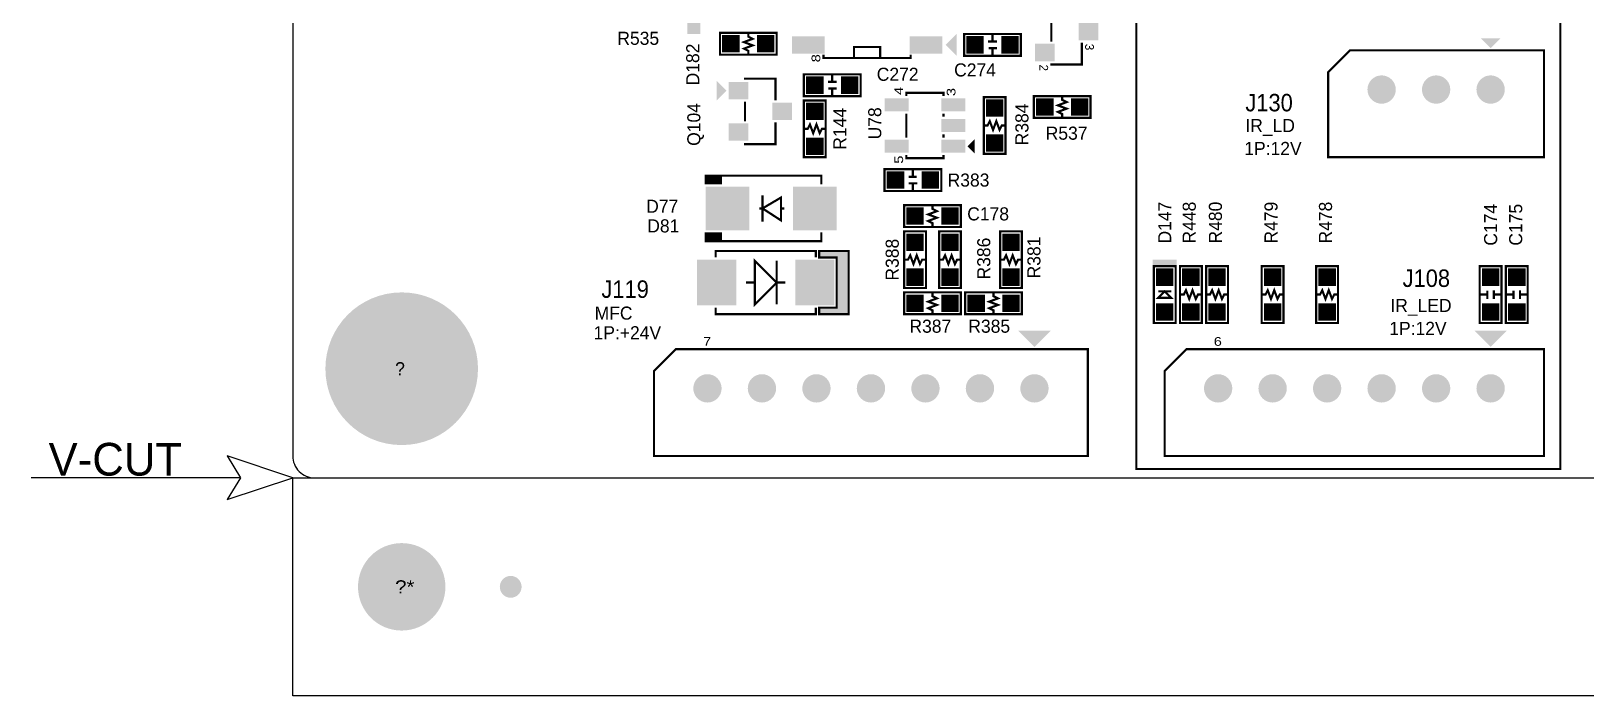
# Model space of a CAD drawing. Extents: x -12 to 180, y -10 to 160.
# Drawn here: x -12 to 59.3, y -10 to 20.5 of the extents above; entities that cross this region are included whole.
import ezdxf
from ezdxf.enums import TextEntityAlignment as Align

# ---------------------------------------------------------------- set-up
doc = ezdxf.new("R2010")
doc.units = 0
for name, color, linetype in [('BG_OUTLINE', 7, 'CONTINUOUS'), ('BG_SILKSCREEN_TOP', 40, 'CONTINUOUS'), ('PG_SILKSCREEN_TOP', 40, 'CONTINUOUS'), ('PIN_TOP', 5, 'CONTINUOUS'), ('RD_SILKSCREEN_TOP', 40, 'CONTINUOUS')]:
    doc.layers.add(name, color=color, linetype=linetype)

msp = doc.modelspace()

# ---------------------------------------------------------------- hatches: boundary and pattern name
at = {"layer": 'PG_SILKSCREEN_TOP'}
for points in [[(29.95, 19.85), (30.45, 19.35), (30.45, 20.35)], [(54.95, 19.7), (54.5, 20.15), (55.4, 20.15)], [(19.9, 17.75), (19.6, 18.05), (19.55, 18.1), (19.45, 18.2), (19.45, 17.3), (19.55, 17.4), (19.6, 17.45)], [(30.95, 15.2), (31.275, 14.875), (31.275, 15.525)], [(19.65, 13.9), (19.65, 13.45), (19.15, 13.45), (18.9, 13.45), (18.9, 13.9), (19.15, 13.9)], [(19.65, 10.8), (19.65, 11.25), (19.15, 11.25), (18.9, 11.25), (18.9, 10.8), (19.15, 10.8)], [(24.15, 10.35), (24.15, 10.1), (24.75, 10.1), (24.95, 10.1), (24.95, 7.8), (24.75, 7.8), (24.15, 7.8), (24.15, 7.55), (24.15, 7.5), (25.5, 7.5), (25.5, 7.55), (25.5, 10.35), (25.5, 10.4), (24.15, 10.4)], [(39.45, 9.7), (39.45, 10), (40.55, 10), (40.55, 9.7), (40.55, 9.65), (39.45, 9.65)], [(34.025, 6), (34.775, 6.75), (33.275, 6.75)], [(54.95, 6), (55.7, 6.75), (54.2, 6.75)]]:
    msp.add_hatch(color=256, dxfattribs=at).paths.add_polyline_path(points, flags=0)
at = {"layer": 'PIN_TOP'}
for points in [[(18.1, 21.35), (18.7, 21.35), (18.7, 20.35), (18.1, 20.35)], [(36.05, 20.85), (36.95, 20.85), (36.95, 20.05), (36.05, 20.05)], [(19.7, 20.3), (20.5, 20.3), (20.5, 19.5), (19.7, 19.5)], [(21.3, 20.3), (22.1, 20.3), (22.1, 19.5), (21.3, 19.5)], [(22.9, 20.245), (24.4, 20.245), (24.4, 19.445), (22.9, 19.445)], [(28.3, 20.245), (29.8, 20.245), (29.8, 19.445), (28.3, 19.445)], [(30.9, 20.25), (31.7, 20.25), (31.7, 19.45), (30.9, 19.45)], [(32.5, 20.25), (33.3, 20.25), (33.3, 19.45), (32.5, 19.45)], [(34.05, 19.9), (34.95, 19.9), (34.95, 19.1), (34.05, 19.1)], [(20, 18.15), (20.9, 18.15), (20.9, 17.35), (20, 17.35)], [(23.55, 18.4), (24.35, 18.4), (24.35, 17.6), (23.55, 17.6)], [(25.15, 18.4), (25.95, 18.4), (25.95, 17.6), (25.15, 17.6)], [(50.6, 17.8, 1), (49.3, 17.8, 1)], [(53.1, 17.8, 1), (51.8, 17.8, 1)], [(55.6, 17.8, 1), (54.3, 17.8, 1)], [(22, 17.2), (22.9, 17.2), (22.9, 16.4), (22, 16.4)], [(23.55, 17.2), (24.35, 17.2), (24.35, 16.4), (23.55, 16.4)], [(27.15, 17.4), (28.25, 17.4), (28.25, 16.8), (27.15, 16.8)], [(29.75, 17.4), (30.85, 17.4), (30.85, 16.8), (29.75, 16.8)], [(31.8, 17.35), (32.6, 17.35), (32.6, 16.55), (31.8, 16.55)], [(34.1, 17.4), (34.9, 17.4), (34.9, 16.6), (34.1, 16.6)], [(35.7, 17.4), (36.5, 17.4), (36.5, 16.6), (35.7, 16.6)], [(29.75, 16.45), (30.85, 16.45), (30.85, 15.85), (29.75, 15.85)], [(20, 16.25), (20.9, 16.25), (20.9, 15.45), (20, 15.45)], [(31.8, 15.75), (32.6, 15.75), (32.6, 14.95), (31.8, 14.95)], [(23.55, 15.6), (24.35, 15.6), (24.35, 14.8), (23.55, 14.8)], [(27.15, 15.5), (28.25, 15.5), (28.25, 14.9), (27.15, 14.9)], [(29.75, 15.5), (30.85, 15.5), (30.85, 14.9), (29.75, 14.9)], [(27.25, 14.05), (28.05, 14.05), (28.05, 13.25), (27.25, 13.25)], [(28.85, 14.05), (29.65, 14.05), (29.65, 13.25), (28.85, 13.25)], [(18.95, 13.35), (20.95, 13.35), (20.95, 11.35), (18.95, 11.35)], [(22.95, 13.35), (24.95, 13.35), (24.95, 11.35), (22.95, 11.35)], [(28.15, 12.4), (28.95, 12.4), (28.95, 11.6), (28.15, 11.6)], [(29.75, 12.4), (30.55, 12.4), (30.55, 11.6), (29.75, 11.6)], [(28.15, 11.2), (28.95, 11.2), (28.95, 10.4), (28.15, 10.4)], [(29.75, 11.2), (30.55, 11.2), (30.55, 10.4), (29.75, 10.4)], [(32.55, 11.2), (33.35, 11.2), (33.35, 10.4), (32.55, 10.4)], [(18.55, 10), (20.35, 10), (20.35, 7.9), (18.55, 7.9)], [(23.05, 10), (24.85, 10), (24.85, 7.9), (23.05, 7.9)], [(28.15, 9.6), (28.95, 9.6), (28.95, 8.8), (28.15, 8.8)], [(29.75, 9.6), (30.55, 9.6), (30.55, 8.8), (29.75, 8.8)], [(32.55, 9.6), (33.35, 9.6), (33.35, 8.8), (32.55, 8.8)], [(39.6, 9.6), (40.4, 9.6), (40.4, 8.8), (39.6, 8.8)], [(40.8, 9.6), (41.6, 9.6), (41.6, 8.8), (40.8, 8.8)], [(42, 9.6), (42.8, 9.6), (42.8, 8.8), (42, 8.8)], [(44.55, 9.6), (45.35, 9.6), (45.35, 8.8), (44.55, 8.8)], [(47.05, 9.6), (47.85, 9.6), (47.85, 8.8), (47.05, 8.8)], [(54.55, 9.6), (55.35, 9.6), (55.35, 8.8), (54.55, 8.8)], [(55.75, 9.6), (56.55, 9.6), (56.55, 8.8), (55.75, 8.8)], [(8.5, 5, 1), (1.5, 5, 1)], [(28.15, 8.4), (28.95, 8.4), (28.95, 7.6), (28.15, 7.6)], [(29.75, 8.4), (30.55, 8.4), (30.55, 7.6), (29.75, 7.6)], [(30.95, 8.4), (31.75, 8.4), (31.75, 7.6), (30.95, 7.6)], [(32.55, 8.4), (33.35, 8.4), (33.35, 7.6), (32.55, 7.6)], [(39.6, 8), (40.4, 8), (40.4, 7.2), (39.6, 7.2)], [(40.8, 8), (41.6, 8), (41.6, 7.2), (40.8, 7.2)], [(42, 8), (42.8, 8), (42.8, 7.2), (42, 7.2)], [(44.55, 8), (45.35, 8), (45.35, 7.2), (44.55, 7.2)], [(47.05, 8), (47.85, 8), (47.85, 7.2), (47.05, 7.2)], [(54.55, 8), (55.35, 8), (55.35, 7.2), (54.55, 7.2)], [(55.75, 8), (56.55, 8), (56.55, 7.2), (55.75, 7.2)], [(19.675, 4.1, 1), (18.375, 4.1, 1)], [(22.175, 4.1, 1), (20.875, 4.1, 1)], [(24.675, 4.1, 1), (23.375, 4.1, 1)], [(27.175, 4.1, 1), (25.875, 4.1, 1)], [(29.675, 4.1, 1), (28.375, 4.1, 1)], [(32.175, 4.1, 1), (30.875, 4.1, 1)], [(34.675, 4.1, 1), (33.375, 4.1, 1)], [(43.1, 4.1, 1), (41.8, 4.1, 1)], [(45.6, 4.1, 1), (44.3, 4.1, 1)], [(48.1, 4.1, 1), (46.8, 4.1, 1)], [(50.6, 4.1, 1), (49.3, 4.1, 1)], [(53.1, 4.1, 1), (51.8, 4.1, 1)], [(55.6, 4.1, 1), (54.3, 4.1, 1)], [(7.005, -5, 1), (2.995, -5, 1)], [(10.5, -5, 1), (9.5, -5, 1)]]:
    msp.add_hatch(color=256, dxfattribs=at).paths.add_polyline_path(points, flags=0)

# ---------------------------------------------------------------- linework, layer by layer
at = {"layer": 'BG_OUTLINE'}
msp.add_lwpolyline([(180, 15), (180, 149, 0.414214), (179, 150), (1, 150, 0.414214), (0, 149), (0, 1, 0.414214), (1, 0), (179, 0, 0.414214), (180, 1), (180, 149)], format="xyb", dxfattribs=at)
for points in [[(0, 0), (-3, 1), (-2.4, 0), (-3, -1), (0, 0)], [(-2.4, 0), (-12, 0)], [(180, 0), (180, -10), (0, -10), (0, 0), (180, 0)]]:
    msp.add_lwpolyline(points, dxfattribs=at)
at = {"layer": 'PG_SILKSCREEN_TOP', "const_width": 0.1}
for points in [[(58.15, 37.4), (58.15, 0.4), (38.7, 0.4), (38.7, 26.15), (40.95, 26.15), (40.95, 37.4), (58.15, 37.4)], [(34.8, 20.9), (34.8, 20)], [(22.2, 19.4), (22.2, 20.4), (19.6, 20.4), (19.6, 19.4), (22.2, 19.4)], [(20.9, 20.4), (20.9, 20.225), (21.1, 20.125), (20.7, 19.975), (21.1, 19.825), (20.7, 19.675), (20.9, 19.575), (20.9, 19.4)], [(30.8, 20.35), (30.8, 19.35), (33.4, 19.35), (33.4, 20.35), (30.8, 20.35)], [(31.9, 20), (32.3, 20)], [(32.1, 20), (32.1, 20.35)], [(36.2, 19.95), (36.2, 18.95), (34.8, 18.95), (34.8, 19)], [(24.35, 19.4), (24.35, 19.25), (28.35, 19.25), (28.35, 19.4)], [(25.75, 19.25), (25.75, 19.75), (26.95, 19.75), (26.95, 19.25)], [(31.925, 19.7), (32.3, 19.7)], [(32.1, 19.35), (32.1, 19.7)], [(47.5, 14.7), (57.4, 14.7), (57.4, 19.6), (48.5, 19.6), (47.5, 18.6), (47.5, 14.7)], [(23.45, 18.5), (23.45, 17.5), (26.05, 17.5), (26.05, 18.5), (23.45, 18.5)], [(24.75, 18.15), (24.75, 18.5)], [(22.15, 17.3), (22.15, 18.3), (20.75, 18.3), (20.75, 18.25)], [(24.55, 18.15), (24.95, 18.15)], [(24.575, 17.85), (24.95, 17.85)], [(24.75, 17.5), (24.75, 17.85)], [(20.75, 17.25), (20.75, 16.35)], [(24.45, 17.3), (23.45, 17.3), (23.45, 14.7), (24.45, 14.7), (24.45, 17.3)], [(28.15, 17.5), (28.15, 17.65), (29.85, 17.65), (29.85, 17.5)], [(32.7, 17.45), (31.7, 17.45), (31.7, 14.85), (32.7, 14.85), (32.7, 17.45)], [(36.6, 16.5), (36.6, 17.5), (34, 17.5), (34, 16.5), (36.6, 16.5)], [(35.3, 17.5), (35.3, 17.325), (35.5, 17.225), (35.1, 17.075), (35.5, 16.925), (35.1, 16.775), (35.3, 16.675), (35.3, 16.5)], [(28.15, 15.6), (28.15, 16.7)], [(29.85, 16.7), (29.85, 16.55)], [(31.7, 16.15), (31.875, 16.15), (31.975, 16.35), (32.125, 15.95), (32.275, 16.35), (32.425, 15.95), (32.525, 16.15), (32.7, 16.15)], [(22.15, 16.3), (22.15, 15.3), (20.75, 15.3), (20.75, 15.35)], [(23.45, 16), (23.625, 16), (23.725, 16.2), (23.875, 15.8), (24.025, 16.2), (24.175, 15.8), (24.275, 16), (24.45, 16)], [(29.85, 15.75), (29.85, 15.6)], [(29.85, 14.8), (29.85, 14.65), (28.15, 14.65), (28.15, 14.8)], [(19.65, 13.45), (19.65, 13.85), (24.25, 13.85), (24.25, 13.45)], [(29.75, 13.15), (29.75, 14.15), (27.15, 14.15), (27.15, 13.15), (29.75, 13.15)], [(28.625, 13.8), (28.25, 13.8)], [(28.45, 14.15), (28.45, 13.8)], [(21.55, 12.35), (22.4, 11.8), (22.4, 12.85), (21.55, 12.35), (21.4, 12.35)], [(21.55, 12.95), (21.55, 11.75)], [(28.65, 13.5), (28.25, 13.5)], [(28.45, 13.5), (28.45, 13.15)], [(22.4, 12.35), (22.55, 12.35)], [(28.05, 12.5), (28.05, 11.5), (30.65, 11.5), (30.65, 12.5), (28.05, 12.5)], [(29.35, 11.5), (29.35, 11.675), (29.15, 11.775), (29.55, 11.925), (29.15, 12.075), (29.55, 12.225), (29.35, 12.325), (29.35, 12.5)], [(24.25, 11.25), (24.25, 10.85), (19.65, 10.85), (19.65, 11.25)], [(28.05, 8.7), (29.05, 8.7), (29.05, 11.3), (28.05, 11.3), (28.05, 8.7)], [(29.65, 8.7), (30.65, 8.7), (30.65, 11.3), (29.65, 11.3), (29.65, 8.7)], [(32.45, 8.7), (33.45, 8.7), (33.45, 11.3), (32.45, 11.3), (32.45, 8.7)], [(19.4, 10.1), (19.4, 10.4), (24, 10.4), (24, 10.1)], [(21.2, 9.95), (21.2, 7.95), (22.2, 8.95), (21.2, 9.95)], [(22.2, 9.95), (22.2, 7.95)], [(24.15, 7.5), (25.5, 7.5), (25.5, 10.4), (24.15, 10.4), (24.15, 10.1), (24.95, 10.1), (24.95, 7.8), (24.15, 7.8), (24.15, 7.5)], [(29.05, 10), (28.875, 10), (28.775, 9.8), (28.625, 10.2), (28.475, 9.8), (28.325, 10.2), (28.225, 10), (28.05, 10)], [(30.65, 10), (30.475, 10), (30.375, 9.8), (30.225, 10.2), (30.075, 9.8), (29.925, 10.2), (29.825, 10), (29.65, 10)], [(33.45, 10), (33.275, 10), (33.175, 9.8), (33.025, 10.2), (32.875, 9.8), (32.725, 10.2), (32.625, 10), (32.45, 10)], [(39.5, 7.1), (40.5, 7.1), (40.5, 9.7), (39.5, 9.7), (39.5, 7.1)], [(41.7, 9.7), (40.7, 9.7), (40.7, 7.1), (41.7, 7.1), (41.7, 9.7)], [(42.9, 9.7), (41.9, 9.7), (41.9, 7.1), (42.9, 7.1), (42.9, 9.7)], [(45.45, 9.7), (44.45, 9.7), (44.45, 7.1), (45.45, 7.1), (45.45, 9.7)], [(47.95, 9.7), (46.95, 9.7), (46.95, 7.1), (47.95, 7.1), (47.95, 9.7)], [(55.45, 9.7), (54.45, 9.7), (54.45, 7.1), (55.45, 7.1), (55.45, 9.7)], [(56.65, 9.7), (55.65, 9.7), (55.65, 7.1), (56.65, 7.1), (56.65, 9.7)], [(21.2, 8.95), (20.8, 8.95)], [(22.2, 8.95), (22.6, 8.95)], [(40.3, 8.25), (39.7, 8.25), (40, 8.55), (40.3, 8.25)], [(40.3, 8.55), (39.7, 8.55)], [(40.7, 8.4), (40.875, 8.4), (40.975, 8.6), (41.125, 8.2), (41.275, 8.6), (41.425, 8.2), (41.525, 8.4), (41.7, 8.4)], [(41.9, 8.4), (42.075, 8.4), (42.175, 8.6), (42.325, 8.2), (42.475, 8.6), (42.625, 8.2), (42.725, 8.4), (42.9, 8.4)], [(44.45, 8.4), (44.625, 8.4), (44.725, 8.6), (44.875, 8.2), (45.025, 8.6), (45.175, 8.2), (45.275, 8.4), (45.45, 8.4)], [(46.95, 8.4), (47.125, 8.4), (47.225, 8.6), (47.375, 8.2), (47.525, 8.6), (47.675, 8.2), (47.775, 8.4), (47.95, 8.4)], [(54.8, 8.575), (54.8, 8.2)], [(55.1, 8.6), (55.1, 8.2)], [(56, 8.575), (56, 8.2)], [(56.3, 8.6), (56.3, 8.2)], [(24, 7.8), (24, 7.5), (19.4, 7.5), (19.4, 7.8)], [(28.05, 8.5), (28.05, 7.5), (30.65, 7.5), (30.65, 8.5), (28.05, 8.5)], [(29.35, 7.5), (29.35, 7.675), (29.15, 7.775), (29.55, 7.925), (29.15, 8.075), (29.55, 8.225), (29.35, 8.325), (29.35, 8.5)], [(30.85, 8.5), (30.85, 7.5), (33.45, 7.5), (33.45, 8.5), (30.85, 8.5)], [(32.15, 7.5), (32.15, 7.675), (31.95, 7.775), (32.35, 7.925), (31.95, 8.075), (32.35, 8.225), (32.15, 8.325), (32.15, 8.5)], [(54.45, 8.4), (54.8, 8.4)], [(55.1, 8.4), (55.45, 8.4)], [(55.65, 8.4), (56, 8.4)], [(56.3, 8.4), (56.65, 8.4)], [(16.575, 1), (36.475, 1), (36.475, 5.9), (17.575, 5.9), (16.575, 4.9), (16.575, 1)], [(40, 1), (57.4, 1), (57.4, 5.9), (41, 5.9), (40, 4.9), (40, 1)]]:
    msp.add_lwpolyline(points, dxfattribs=at)

# ---------------------------------------------------------------- texts
at = {"layer": 'BG_OUTLINE'}
msp.add_text('V-CUT', height=1.5, dxfattribs=at).set_placement((-11.2, 0.1))
at = {"layer": 'BG_SILKSCREEN_TOP'}
for s, p in [('IR_LD', (43.7, 15.85)), ('1P:12V', (43.65, 14.8)), ('MFC', (13.85, 7.25)), ('IR_LED', (50.35, 7.6)), ('1P:12V', (50.3, 6.55)), ('1P:+24V', (13.8, 6.35))]:
    msp.add_text(s, height=0.6, dxfattribs=at).set_placement(p)
at = {"layer": 'PG_SILKSCREEN_TOP', "width": 1.25}
for s, p in [('8', (24.2, 19.05)), ('4', (28, 17.55)), ('3', (30.4, 17.5)), ('5', (28, 14.4))]:
    msp.add_text(s, height=0.4, rotation=90, dxfattribs=at).set_placement(p)
at = {"layer": 'PG_SILKSCREEN_TOP'}
for s, p in [('3', (36.35, 19.75)), ('2', (34.25, 18.8))]:
    msp.add_text(s, height=0.4, rotation=270, dxfattribs=at).set_placement(p, align=Align.CENTER)
at = {"layer": 'PG_SILKSCREEN_TOP', "width": 1.25}
for s, p in [('7', (18.825, 6.05)), ('6', (42.25, 6.05))]:
    msp.add_text(s, height=0.4, dxfattribs=at).set_placement(p)
at = {"layer": 'RD_SILKSCREEN_TOP'}
for s, p in [('R535', (15.85, 19.85)), ('C272', (27.75, 18.2)), ('C274', (31.3, 18.4)), ('R537', (35.5, 15.5)), ('R383', (31, 13.35)), ('D77', (16.95, 12.15)), ('C178', (31.9, 11.8)), ('D81', (17, 11.25)), ('R387', (29.25, 6.65)), ('R385', (31.95, 6.65))]:
    msp.add_text(s, height=0.6, dxfattribs=at).set_placement(p, align=Align.CENTER)
for s, p in [('D182', (18.65, 18.95)), ('Q104', (18.7, 16.2)), ('R384', (33.75, 16.2)), ('R144', (25.4, 16)), ('U78', (27, 16.25)), ('D147', (40.3, 11.7)), ('R448', (41.425, 11.7)), ('R480', (42.625, 11.7)), ('R479', (45.175, 11.7)), ('R478', (47.675, 11.7)), ('C174', (55.25, 11.6)), ('C175', (56.4, 11.6)), ('R388', (27.8, 10)), ('R386', (32, 10.05)), ('R381', (34.3, 10.1))]:
    msp.add_text(s, height=0.6, rotation=90, dxfattribs=at).set_placement(p, align=Align.CENTER)
for s, height, width, p in [('J130', 0.8, 0.9375, (43.7, 16.8)), ('?*', 0.6, 1.166667, (4.7, -5.3))]:
    msp.add_text(s, height=height, dxfattribs=dict(at, width=width)).set_placement(p)
at = {"layer": 'RD_SILKSCREEN_TOP', "width": 0.9375}
for s, p in [('J108', (52, 8.75)), ('J119', (15.25, 8.25))]:
    msp.add_text(s, height=0.8, dxfattribs=at).set_placement(p, align=Align.CENTER)
at = {"layer": 'RD_SILKSCREEN_TOP'}
msp.add_text('?', height=0.6, dxfattribs=at).set_placement((4.7, 4.7))

doc.saveas('drawing.dxf')
